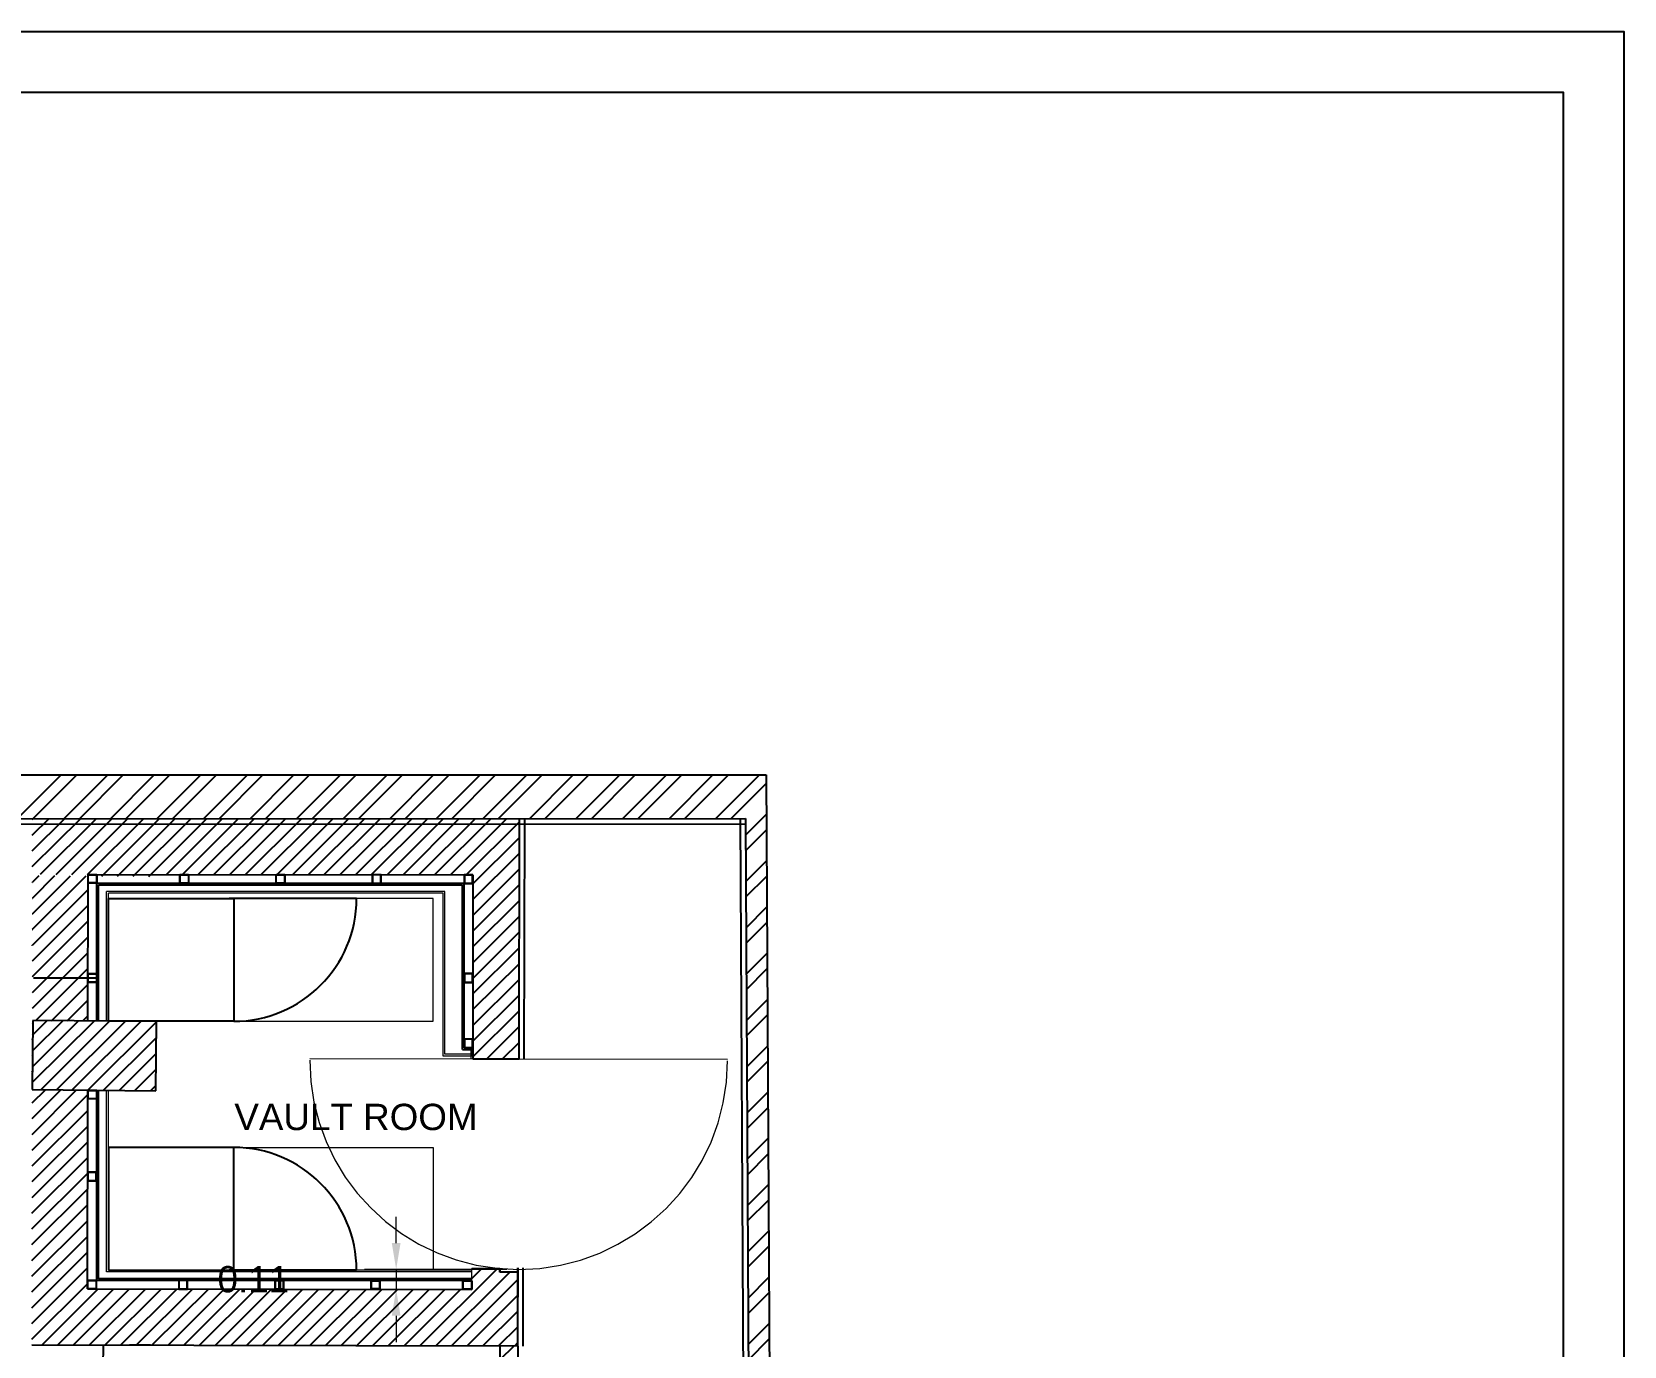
# Model space of a CAD drawing. Header units: inches. Extents: x 54 to 199, y 70 to 109.
# Drawn here: x 143.8 to 152.87, y 84.8 to 92.29 of the extents above; entities that cross this region are included whole.
import ezdxf
from ezdxf.enums import TextEntityAlignment as Align

# ---------------------------------------------------------------- set-up
doc = ezdxf.new("R2010")
doc.units = ezdxf.units.IN
doc.header["$MEASUREMENT"] = 0
doc.linetypes.add('21212-FC-A-XREF-GROUND FLOOR PLAN-REV-31-10-12$0$HIDDEN', pattern=[0.375, 0.25, -0.125])
doc.linetypes.add('XR-FR.FLOOR$0$HIDDENX2', pattern=[19.05, 12.7, -6.35])
for name, color, linetype, lineweight in [('21212-FC-A-XREF-FIRST FLOOR PLAN-REV-31-10-12$0$GB-Wall-Cladding-EEE', 1, 'Continuous', 15), ('21212-FC-A-XREF-GROUND FLOOR PLAN-REV-31-10-12$0$HIDDEN-EEE', 6, '21212-FC-A-XREF-GROUND FLOOR PLAN-REV-31-10-12$0$HIDDEN', 9), ('DIM-IN-AR', 251, 'Continuous', 5), ('XR-FR.FLOOR$0$S_BEAM', 8, 'XR-FR.FLOOR$0$HIDDENX2', 5)]:
    doc.layers.add(name, color=color, linetype=linetype, lineweight=lineweight)
for name, color, linetype in [('col-hat', 2, 'Continuous'), ('COLS-AR', 4, 'Continuous'), ('columns', 6, 'Continuous'), ('F-DIM', 1, 'Continuous'), ('FINISH-AR', 252, 'Continuous'), ('HATCH-AR', 251, 'Continuous'), ('text', 2, 'Continuous'), ('WALL-AR', 7, 'Continuous')]:
    doc.layers.add(name, color=color, linetype=linetype)
doc.layers.add('GOLDCLADDING', color=7, linetype='Continuous', true_color=0xffc20a)
doc.styles.add('ROMANS', font='romans.shx')
doc.styles.get("Standard").update_dxf_attribs({"font": 'arial.ttf'})

# ---------------------------------------------------------------- blocks, each defined once
blk = doc.blocks.new('GRWRFHRH')
at = {"color": 252, "linetype": 'Continuous'}
for p, q in [((3.8266, 15.0439), (3.9225, 15.1394)), ((3.8266, 14.9542), (4.0123, 15.1393)), ((3.8266, 14.8645), (4.1021, 15.1392)), ((3.8267, 15.1336), (3.8327, 15.1396)), ((3.8732, 14.8214), (4.1919, 15.139)), ((3.9623, 14.8205), (4.2817, 15.1389)), ((4.0514, 14.8197), (4.3715, 15.1388)), ((4.1405, 14.8189), (4.4613, 15.1386)), ((4.2225, 14.8109), (4.5511, 15.1385)), ((4.3116, 14.8101), (4.6409, 15.1384)), ((4.4007, 14.8093), (4.7307, 15.1382)), ((4.4898, 14.8084), (4.8205, 15.1381)), ((4.592, 14.8207), (4.9103, 15.138)), ((4.6818, 14.8205), (5.0001, 15.1378)), ((4.7716, 14.8204), (5.0899, 15.1377)), ((4.8614, 14.8203), (5.1797, 15.1376)), ((4.9512, 14.8201), (5.2695, 15.1374)), ((5.041, 14.82), (5.3593, 15.1373)), ((5.1309, 14.8199), (5.4491, 15.1372)), ((5.2207, 14.8197), (5.5389, 15.137)), ((5.3105, 14.8196), (5.6287, 15.1369)), ((5.4003, 14.8195), (5.7185, 15.1368)), ((5.4901, 14.8193), (5.8083, 15.1366)), ((5.5799, 14.8192), (5.8981, 15.1365)), ((5.6697, 14.8191), (5.9879, 15.1364)), ((5.7595, 14.8189), (6.0777, 15.1363)), ((5.8493, 14.8188), (6.1675, 15.1361)), ((5.9391, 14.8187), (6.2573, 15.136)), ((6.0289, 14.8185), (6.3471, 15.1359)), ((6.1187, 14.8184), (6.4369, 15.1357)), ((6.2085, 14.8183), (6.5267, 15.1356)), ((6.2983, 14.8181), (6.5998, 15.1188)), ((6.338, 14.7681), (6.5998, 15.0291)), ((6.3378, 14.6783), (6.5997, 14.9394)), ((3.8285, 14.5078), (4.1334, 14.8117)), ((3.8288, 14.5977), (4.0443, 14.8126)), ((3.829, 14.6876), (3.9552, 14.8134)), ((3.8293, 14.7776), (3.866, 14.8142)), ((6.3377, 14.5884), (6.5997, 14.8497)), ((3.8265, 14.7748), (3.8271, 14.7754)), ((3.8283, 14.4179), (4.1438, 14.7324)), ((6.3376, 14.4986), (6.5997, 14.76)), ((3.8265, 14.6851), (3.827, 14.6856)), ((3.828, 14.328), (4.1437, 14.6427)), ((6.3374, 14.4088), (6.5996, 14.6703)), ((3.8265, 14.5954), (3.8269, 14.5959)), ((3.8278, 14.238), (4.1436, 14.5529)), ((6.3373, 14.319), (6.5996, 14.5806)), ((3.8264, 14.5057), (3.8268, 14.5061)), ((3.8275, 14.1481), (4.1435, 14.4631)), ((6.3371, 14.2292), (6.5996, 14.4909)), ((3.8264, 14.416), (3.8267, 14.4163)), ((3.8273, 14.0582), (4.1434, 14.3733)), ((6.337, 14.1394), (6.5996, 14.4012)), ((3.8264, 14.3263), (3.8266, 14.3265)), ((3.8464, 13.9875), (4.1433, 14.2836)), ((6.3368, 14.0496), (6.5995, 14.3115)), ((3.8263, 14.2366), (3.8265, 14.2367)), ((3.9355, 13.9867), (4.1431, 14.1938)), ((6.3367, 13.9598), (6.5995, 14.2218)), ((3.8263, 14.1469), (3.8264, 14.147)), ((4.0246, 13.9859), (4.143, 14.104)), ((6.3366, 13.8699), (6.5995, 14.1321)), ((3.8263, 14.0572), (3.8263, 14.0572)), ((3.827, 13.9683), (3.8292, 13.9705)), ((4.1137, 13.9851), (4.1429, 14.0142)), ((6.3364, 13.7801), (6.5994, 14.0424)), ((3.8261, 13.9674), (3.8262, 13.9675)), ((3.8268, 13.8784), (3.8284, 13.88)), ((6.4157, 13.7695), (6.5994, 13.9527)), ((3.8259, 13.7878), (3.8262, 13.7881)), ((3.826, 13.8776), (3.8262, 13.8778)), ((3.8265, 13.7884), (3.8276, 13.7895)), ((6.5055, 13.7694), (6.5994, 13.863)), ((3.8258, 13.6981), (3.8261, 13.6984)), ((3.8263, 13.6985), (3.8267, 13.699)), ((6.5953, 13.7693), (6.5993, 13.7733)), ((3.8257, 13.6083), (3.8259, 13.6085)), ((3.8253, 13.2491), (4.1424, 13.5653)), ((3.8254, 13.3389), (4.079, 13.5918)), ((3.8255, 13.4287), (3.9899, 13.5927)), ((3.8256, 13.5185), (3.9008, 13.5935)), ((3.8251, 13.1594), (4.1423, 13.4756)), ((3.825, 13.0696), (4.1422, 13.3858)), ((3.8249, 12.9798), (4.1421, 13.296)), ((3.8248, 12.89), (4.142, 13.2062)), ((3.8247, 12.8002), (4.1418, 13.1165)), ((3.8246, 12.7105), (4.1417, 13.0267)), ((3.8245, 12.6207), (4.1416, 12.9369)), ((3.8244, 12.5309), (4.1415, 12.8471)), ((3.8243, 12.4411), (4.1414, 12.7573)), ((3.8241, 12.3513), (4.1413, 12.6676)), ((3.824, 12.2616), (4.1412, 12.5778)), ((6.0369, 12.1365), (6.4763, 12.5745)), ((6.1266, 12.1362), (6.546, 12.5544)), ((6.3299, 12.5183), (6.3865, 12.5747)), ((3.8239, 12.1718), (4.1411, 12.488)), ((3.8806, 12.1386), (4.2011, 12.4582)), ((3.9704, 12.1385), (4.2909, 12.458)), ((4.0602, 12.1384), (4.3807, 12.4579)), ((4.15, 12.1382), (4.4705, 12.4578)), ((4.2398, 12.1381), (4.5603, 12.4576)), ((4.3311, 12.1395), (4.6501, 12.4575)), ((4.4204, 12.1389), (4.7399, 12.4574)), ((4.5103, 12.1388), (4.8297, 12.4572)), ((4.6001, 12.1386), (4.9195, 12.4571)), ((4.6899, 12.1385), (5.0093, 12.457)), ((4.7798, 12.1384), (5.0991, 12.4568)), ((4.8696, 12.1383), (5.1889, 12.4567)), ((4.9594, 12.1382), (5.2787, 12.4566)), ((5.0493, 12.1381), (5.3685, 12.4564)), ((5.1391, 12.138), (5.4583, 12.4563)), ((5.2289, 12.1379), (5.5481, 12.4562)), ((5.3188, 12.1378), (5.6379, 12.456)), ((5.4086, 12.1377), (5.7277, 12.4559)), ((5.4984, 12.1376), (5.8175, 12.4558)), ((5.5883, 12.1375), (5.9073, 12.4556)), ((5.6781, 12.1374), (5.9971, 12.4555)), ((5.7679, 12.1373), (6.0869, 12.4554)), ((5.8577, 12.1371), (6.1767, 12.4552)), ((5.9473, 12.1368), (6.2665, 12.4551)), ((6.2162, 12.1359), (6.5931, 12.5117)), ((6.3058, 12.1356), (6.593, 12.422)), ((6.3955, 12.1353), (6.5929, 12.3322)), ((6.4851, 12.135), (6.5928, 12.2424)), ((6.5747, 12.1347), (6.5927, 12.1526))]:
    blk.add_line(p, q, dxfattribs=at)
at = {"color": 252}
for p, q in [((4.1439, 14.8202), (6.3364, 14.8181)), ((6.3364, 14.8181), (6.3364, 13.7697)), ((4.2311, 12.0171), (4.2313, 12.1381))]:
    blk.add_line(p, q, dxfattribs=at)
at = {"layer": '21212-FC-A-XREF-FIRST FLOOR PLAN-REV-31-10-12$0$GB-Wall-Cladding-EEE', "color": 252, "ltscale": 3}
for p, q in [((6.1764, 14.7236), (4.2497, 14.7236)), ((4.2497, 13.9838), (4.2497, 14.7236)), ((6.1664, 14.7136), (4.2597, 14.7136)), ((4.2597, 13.9837), (4.2597, 14.7136)), ((6.1664, 13.785), (6.1664, 14.7136)), ((6.1764, 13.795), (6.1764, 14.7236)), ((6.3364, 13.795), (6.1764, 13.795)), ((6.3264, 13.7697), (6.3265, 13.815)), ((6.3264, 13.815), (6.3264, 13.785)), ((6.3364, 13.815), (6.3264, 13.815)), ((6.3364, 13.7697), (6.3365, 13.8607)), ((6.3364, 13.785), (6.1664, 13.785)), ((4.2497, 12.5548), (4.2497, 13.5903)), ((4.2597, 12.5648), (4.2597, 13.5902)), ((6.3299, 12.5548), (4.2497, 12.5548)), ((6.3299, 12.5648), (4.3139, 12.5648)), ((6.3299, 12.455), (6.3299, 12.5747)), ((6.4899, 12.5745), (6.3299, 12.5747))]:
    blk.add_line(p, q, dxfattribs=at)
at = {"layer": '21212-FC-A-XREF-GROUND FLOOR PLAN-REV-31-10-12$0$HIDDEN-EEE', "color": 252, "linetype": '21212-FC-A-XREF-GROUND FLOOR PLAN-REV-31-10-12$0$HIDDEN', "ltscale": 150}
blk.add_line((5.4074, 13.771), (7.7874, 13.7675), dxfattribs=at)
blk.add_arc((6.5974, 13.7596), 1.19, 179.91499, 359.91499, dxfattribs=at)
at = {"layer": 'col-hat', "color": 252, "linetype": 'Continuous'}
for p, q in [((3.8261, 13.6336), (4.1781, 13.9845)), ((3.827, 13.7241), (4.089, 13.9853)), ((3.8278, 13.8146), (3.9999, 13.9861)), ((3.8286, 13.9051), (3.9108, 13.987)), ((3.8761, 13.5937), (4.2672, 13.9837)), ((3.9652, 13.5929), (4.3563, 13.9828)), ((4.0543, 13.5921), (4.4454, 13.982)), ((4.1434, 13.5912), (4.5333, 13.98)), ((4.2325, 13.5904), (4.5325, 13.8895)), ((4.3216, 13.5896), (4.5316, 13.799)), ((4.4107, 13.5888), (4.5308, 13.7085)), ((4.4999, 13.5879), (4.53, 13.618))]:
    blk.add_line(p, q, dxfattribs=at)
at = {"layer": 'col-hat', "color": 252}
for p, q in [((6.3364, 13.7697), (6.5993, 13.7693)), ((6.4899, 12.5545), (6.4899, 12.5745)), ((6.5931, 12.5544), (6.4899, 12.5545))]:
    blk.add_line(p, q, dxfattribs=at)
at = {"layer": 'COLS-AR', "color": 252}
for p, q in [((4.1439, 14.8202), (4.1939, 14.8202)), ((4.1439, 14.7702), (4.1439, 14.8202)), ((4.1454, 14.8187), (4.1924, 14.8187)), ((4.1454, 14.7717), (4.1454, 14.8187)), ((4.1924, 14.8187), (4.1924, 14.7717)), ((4.1939, 14.8202), (4.1939, 14.7702)), ((4.667, 14.8197), (4.717, 14.8197)), ((4.667, 14.7697), (4.667, 14.8197)), ((4.6685, 14.8182), (4.7155, 14.8182)), ((4.6685, 14.7712), (4.6685, 14.8182)), ((4.7155, 14.8182), (4.7155, 14.7712)), ((4.717, 14.8197), (4.717, 14.7697)), ((5.2152, 14.8192), (5.2652, 14.8192)), ((5.2152, 14.7692), (5.2152, 14.8192)), ((5.2167, 14.8177), (5.2637, 14.8177)), ((5.2167, 14.7707), (5.2167, 14.8177)), ((5.2637, 14.8177), (5.2637, 14.7707)), ((5.2652, 14.8192), (5.2652, 14.7692)), ((5.8133, 14.8186), (5.7633, 14.8186)), ((5.7633, 14.8186), (5.7633, 14.7686)), ((5.8118, 14.8171), (5.7648, 14.8171)), ((5.7648, 14.8171), (5.7648, 14.7701)), ((5.8118, 14.7701), (5.8118, 14.8171)), ((5.8133, 14.7686), (5.8133, 14.8186)), ((6.3364, 14.8181), (6.2864, 14.8181)), ((6.2864, 14.8181), (6.2864, 14.7681)), ((6.3349, 14.8166), (6.2879, 14.8166)), ((6.2879, 14.8166), (6.2879, 14.7696)), ((6.3349, 14.7696), (6.3349, 14.8166)), ((6.3364, 14.7681), (6.3364, 14.8181)), ((4.1939, 14.7702), (4.1439, 14.7702)), ((4.1924, 14.7717), (4.1454, 14.7717)), ((6.2864, 14.7686), (4.1932, 14.7686)), ((4.1932, 13.9843), (4.1932, 14.7686)), ((6.2764, 14.7586), (4.2032, 14.7586)), ((4.2032, 13.9843), (4.2032, 14.7586)), ((4.717, 14.7697), (4.667, 14.7697)), ((4.7155, 14.7712), (4.6685, 14.7712)), ((5.2652, 14.7692), (5.2152, 14.7692)), ((5.2637, 14.7707), (5.2167, 14.7707)), ((5.7633, 14.7686), (5.8133, 14.7686)), ((5.7648, 14.7701), (5.8118, 14.7701)), ((6.2764, 13.8223), (6.2764, 14.7586)), ((6.2864, 13.8323), (6.2864, 14.7686)), ((6.2864, 14.7681), (6.3364, 14.7681)), ((6.2879, 14.7696), (6.3349, 14.7696)), ((4.1432, 14.2547), (4.1932, 14.2547)), ((4.1432, 14.2047), (4.1432, 14.2547)), ((4.1447, 14.2532), (4.1917, 14.2532)), ((4.1447, 14.2062), (4.1447, 14.2532)), ((4.1917, 14.2532), (4.1917, 14.2062)), ((4.1932, 14.2547), (4.1932, 14.2047)), ((6.3364, 14.2547), (6.2864, 14.2547)), ((6.2864, 14.2547), (6.2864, 14.2047)), ((6.3349, 14.2532), (6.2879, 14.2532)), ((6.2879, 14.2532), (6.2879, 14.2062)), ((6.3349, 14.2062), (6.3349, 14.2532)), ((6.3364, 14.2047), (6.3364, 14.2547)), ((4.1932, 14.2047), (4.1432, 14.2047)), ((4.1917, 14.2062), (4.1447, 14.2062)), ((6.2864, 14.2047), (6.3364, 14.2047)), ((6.2879, 14.2062), (6.3349, 14.2062)), ((6.3364, 13.8823), (6.2864, 13.8823)), ((6.2864, 13.8823), (6.2864, 13.8323)), ((6.3349, 13.8808), (6.2879, 13.8808)), ((6.2879, 13.8808), (6.2879, 13.8338)), ((6.3349, 13.8338), (6.3349, 13.8808)), ((6.3364, 13.8323), (6.3364, 13.8823)), ((6.2764, 13.8223), (6.3364, 13.8223)), ((6.2864, 13.8323), (6.3364, 13.8323)), ((6.2864, 13.8323), (6.3364, 13.8323)), ((6.2879, 13.8338), (6.3349, 13.8338)), ((4.1432, 13.5908), (4.1932, 13.5908)), ((4.1432, 13.5408), (4.1432, 13.5908)), ((4.1932, 13.5408), (4.1432, 13.5408)), ((4.1447, 13.5893), (4.1917, 13.5893)), ((4.1447, 13.5423), (4.1447, 13.5893)), ((4.1917, 13.5423), (4.1447, 13.5423)), ((4.1917, 13.5893), (4.1917, 13.5423)), ((4.1932, 12.5066), (4.1932, 13.5908)), ((4.1932, 13.5908), (4.1932, 13.5408)), ((4.2032, 12.5166), (4.2032, 13.5907)), ((4.1918, 13.1237), (4.1418, 13.1237)), ((4.1418, 13.1237), (4.1418, 13.0737)), ((4.1418, 13.0737), (4.1918, 13.0737)), ((4.1903, 13.1222), (4.1433, 13.1222)), ((4.1433, 13.1222), (4.1433, 13.0752)), ((4.1433, 13.0752), (4.1903, 13.0752)), ((4.1903, 13.0752), (4.1903, 13.1222)), ((4.1918, 13.0737), (4.1918, 13.1237)), ((4.1411, 12.5082), (4.1911, 12.5082)), ((4.1411, 12.4582), (4.1411, 12.5082)), ((4.1911, 12.4582), (4.1411, 12.4582)), ((4.1426, 12.5067), (4.1896, 12.5067)), ((4.1426, 12.4597), (4.1426, 12.5067)), ((4.1896, 12.4597), (4.1426, 12.4597)), ((4.1896, 12.5067), (4.1896, 12.4597)), ((4.1911, 12.5082), (4.1911, 12.4582)), ((6.3299, 12.5066), (4.1932, 12.5066)), ((6.3299, 12.5166), (4.2032, 12.5166)), ((4.7105, 12.5075), (4.6605, 12.5075)), ((4.6605, 12.5075), (4.6605, 12.4575)), ((4.6605, 12.4575), (4.7105, 12.4575)), ((4.709, 12.506), (4.662, 12.506)), ((4.662, 12.506), (4.662, 12.459)), ((4.662, 12.459), (4.709, 12.459)), ((4.709, 12.459), (4.709, 12.506)), ((4.7105, 12.4575), (4.7105, 12.5075)), ((5.2586, 12.5066), (5.2086, 12.5066)), ((5.2086, 12.5066), (5.2086, 12.4566)), ((5.2086, 12.4566), (5.2586, 12.4566)), ((5.2571, 12.5051), (5.2101, 12.5051)), ((5.2101, 12.5051), (5.2101, 12.4581)), ((5.2101, 12.4581), (5.2571, 12.4581)), ((5.2571, 12.4581), (5.2571, 12.5051)), ((5.2586, 12.4566), (5.2586, 12.5066)), ((5.7567, 12.4566), (5.7567, 12.5066)), ((5.7567, 12.5066), (5.8067, 12.5066)), ((5.8067, 12.4566), (5.7567, 12.4566)), ((5.7582, 12.4581), (5.7582, 12.5051)), ((5.7582, 12.5051), (5.8052, 12.5051)), ((5.8052, 12.4581), (5.7582, 12.4581)), ((5.8052, 12.5051), (5.8052, 12.4581)), ((5.8067, 12.5066), (5.8067, 12.4566)), ((6.2798, 12.455), (6.2798, 12.505)), ((6.2798, 12.505), (6.3298, 12.505)), ((6.3298, 12.455), (6.2798, 12.455)), ((6.2813, 12.4565), (6.2813, 12.5035)), ((6.2813, 12.5035), (6.3283, 12.5035)), ((6.3283, 12.4565), (6.2813, 12.4565)), ((6.3283, 12.5035), (6.3283, 12.4565)), ((6.3298, 12.505), (6.3298, 12.455))]:
    blk.add_line(p, q, dxfattribs=at)
at = {"layer": 'columns', "color": 252}
for p, q in [((3.8294, 13.9877), (3.8258, 13.5942)), ((4.5333, 13.9812), (3.8294, 13.9877)), ((4.5297, 13.5877), (4.5333, 13.9812)), ((3.8258, 13.5942), (4.5297, 13.5877)), ((6.5929, 12.5793), (6.593, 12.4109))]:
    blk.add_line(p, q, dxfattribs=at)
at = {"layer": 'DIM-IN-AR', "color": 252}
for p, q in [((5.8993, 12.7196, 0), (5.8993, 12.8696, 0)), ((6.5304, 12.5696, 0), (5.7193, 12.5696, 0)), ((5.8993, 12.5696, 0), (5.8993, 12.455, 0)), ((5.5211, 12.5123, 0), (5.3411, 12.5123, 0)), ((5.8993, 12.5123, 0), (5.5211, 12.5123, 0)), ((6.2673, 12.455, 0), (5.7193, 12.455, 0)), ((5.8993, 12.305, 0), (5.8993, 12.155, 0))]:
    blk.add_line(p, q, dxfattribs=at)
for points in [[(5.8743, 12.7196, 0), (5.9243, 12.7196, 0), (5.8993, 12.5696, 0)], [(5.8743, 12.305, 0), (5.9243, 12.305, 0), (5.8993, 12.455, 0)]]:
    blk.add_solid(points, dxfattribs=at)
at = {"layer": 'F-DIM', "color": 252}
for p, q in [((4.2597, 13.9832), (4.2597, 14.6832)), ((4.2597, 14.6832), (4.9737, 14.6832)), ((5.6737, 14.6832), (4.9485, 14.6832)), ((4.9737, 14.6832), (4.9737, 13.9832)), ((4.9737, 13.9832), (4.2597, 13.9832)), ((4.2597, 13.2648), (4.2597, 12.5648)), ((4.9737, 13.2648), (4.2597, 13.2648)), ((4.9737, 12.5648), (4.9737, 13.2648)), ((4.2597, 12.5648), (4.9737, 12.5648)), ((5.6737, 12.5648), (4.9485, 12.5648))]:
    blk.add_line(p, q, dxfattribs=at)
for centre, start, end in [((4.9737, 14.6832), 270, 0), ((4.9737, 12.5648), 360, 90)]:
    blk.add_arc(centre, 0.7, start, end, dxfattribs=at)
at = {"layer": 'FINISH-AR', "color": 252}
for p, q in [((1.164, 15.107), (7.8891, 15.1079)), ((6.6293, 13.7692), (6.6315, 15.1377)), ((7.8591, 15.1377), (7.8848, 10.3851)), ((6.4899, 12.5745), (6.4899, 12.5545)), ((6.6226, 12.1321), (6.6232, 12.5792))]:
    blk.add_line(p, q, dxfattribs=at)
at = {"layer": 'HATCH-AR', "color": 252, "linetype": 'Continuous'}
for p, q in [((3.741, 15.1374, 0), (3.991, 15.3874, 0)), ((3.8294, 15.1374, 0), (4.0794, 15.3874, 0)), ((4.0062, 15.1374, 0), (4.2562, 15.3874, 0)), ((4.0946, 15.1374, 0), (4.3446, 15.3874, 0)), ((4.2714, 15.1374, 0), (4.5214, 15.3874, 0)), ((4.3598, 15.1375, 0), (4.6098, 15.3875, 0)), ((4.5366, 15.1375, 0), (4.7866, 15.3875, 0)), ((4.625, 15.1375, 0), (4.875, 15.3875, 0)), ((4.8018, 15.1375, 0), (5.0518, 15.3875, 0)), ((4.8902, 15.1375, 0), (5.1402, 15.3875, 0)), ((5.067, 15.1375, 0), (5.317, 15.3875, 0)), ((5.1554, 15.1375, 0), (5.4054, 15.3876, 0)), ((5.3322, 15.1376, 0), (5.5822, 15.3876, 0)), ((5.4206, 15.1376, 0), (5.6706, 15.3876, 0)), ((5.5973, 15.1376, 0), (5.8474, 15.3876, 0)), ((5.6857, 15.1376, 0), (5.9358, 15.3876, 0)), ((5.8625, 15.1376, 0), (6.1126, 15.3876, 0)), ((5.9509, 15.1376, 0), (6.201, 15.3877, 0)), ((6.1277, 15.1377, 0), (6.3778, 15.3877, 0)), ((6.2161, 15.1377, 0), (6.4662, 15.3877, 0)), ((6.3929, 15.1377, 0), (6.643, 15.3877, 0)), ((6.4813, 15.1377, 0), (6.7314, 15.3877, 0)), ((6.6581, 15.1377, 0), (6.9081, 15.3877, 0)), ((6.7465, 15.1377, 0), (6.9965, 15.3878, 0)), ((6.9233, 15.1378, 0), (7.1733, 15.3878, 0)), ((7.0117, 15.1378, 0), (7.2617, 15.3878, 0)), ((7.1885, 15.1378, 0), (7.4385, 15.3878, 0)), ((7.2769, 15.1378, 0), (7.5269, 15.3878, 0)), ((7.4537, 15.1378, 0), (7.7037, 15.3878, 0)), ((7.5421, 15.1378, 0), (7.7921, 15.3878, 0)), ((7.7189, 15.1378, 0), (7.9689, 15.3879, 0)), ((7.8073, 15.1379, 0), (8.008, 15.3385, 0)), ((7.8896, 15.0433, 0), (8.0089, 15.1627, 0)), ((7.89, 14.9554, 0), (8.0094, 15.0748, 0)), ((7.891, 14.7796, 0), (8.0104, 14.899, 0)), ((7.8915, 14.6917, 0), (8.0108, 14.811, 0)), ((7.8924, 14.5159, 0), (8.0118, 14.6352, 0)), ((7.8929, 14.4279, 0), (8.0123, 14.5473, 0)), ((7.8938, 14.2521, 0), (8.0132, 14.3715, 0)), ((7.8943, 14.1642, 0), (8.0137, 14.2836, 0)), ((7.8953, 13.9884, 0), (8.0146, 14.1077, 0)), ((7.8957, 13.9005, 0), (8.0151, 14.0198, 0)), ((7.8967, 13.7246, 0), (8.0161, 13.844, 0)), ((7.8972, 13.6367, 0), (8.0165, 13.7561, 0)), ((7.8981, 13.4609, 0), (8.0175, 13.5803, 0)), ((7.8986, 13.373, 0), (8.018, 13.4923, 0)), ((7.8996, 13.1972, 0), (8.0189, 13.3165, 0)), ((7.9, 13.1092, 0), (8.0194, 13.2286, 0)), ((7.901, 12.9334, 0), (8.0203, 13.0528, 0)), ((7.9015, 12.8455, 0), (8.0208, 12.9649, 0)), ((7.9024, 12.6697, 0), (8.0218, 12.789, 0)), ((7.9029, 12.5818, 0), (8.0222, 12.7011, 0)), ((7.9038, 12.4059, 0), (8.0232, 12.5253, 0)), ((7.9043, 12.318, 0), (8.0237, 12.4374, 0)), ((7.9053, 12.1422, 0), (8.0246, 12.2616, 0)), ((7.9057, 12.0543, 0), (8.0251, 12.1737, 0)), ((6.4925, 12.0553, 0), (6.5719, 12.1346, 0))]:
    blk.add_line(p, q, dxfattribs=at)
at = {"layer": 'HATCH-AR', "color": 252}
for p, q in [((4.1932, 14.2297), (3.8335, 14.2297)), ((4.1911, 12.5082), (4.5507, 12.5082))]:
    blk.add_line(p, q, dxfattribs=at)
at = {"layer": 'WALL-AR', "color": 252}
for p, q in [((1.164, 15.387), (8.0077, 15.3879)), ((8.0077, 15.3879), (8.0643, 4.9268)), ((1.164, 15.137), (7.8891, 15.1379)), ((6.5993, 13.7693), (6.6015, 15.1377)), ((7.8891, 15.1379), (7.9149, 10.3549)), ((4.1429, 13.9848), (4.1439, 14.8202)), ((4.1411, 12.4582), (4.1424, 13.5912)), ((6.5926, 12.1321), (6.5932, 12.5793)), ((4.1411, 12.4582), (6.3298, 12.455)), ((3.8231, 12.1395), (6.5926, 12.1346)), ((4.5006, 12.1377), (4.3806, 12.1379)), ((6.4917, 11.5323), (6.4926, 12.1348)), ((6.5926, 12.1321), (6.5917, 11.5321))]:
    blk.add_line(p, q, dxfattribs=at)
at = {"layer": 'XR-FR.FLOOR$0$S_BEAM', "color": 252, "ltscale": 10}
for p, q in [((4.9737, 14.6832), (4.9737, 13.9832)), ((6.1109, 14.6832), (4.9737, 14.6832)), ((6.1109, 13.9832), (6.1109, 14.6832)), ((4.9737, 13.9832), (6.1109, 13.9832)), ((4.9737, 12.5648), (4.9737, 13.2648)), ((4.9737, 13.2648), (6.1109, 13.2648)), ((6.1109, 13.2648), (6.1109, 12.5648)), ((6.1109, 12.5648), (4.9737, 12.5648))]:
    blk.add_line(p, q, dxfattribs=at)
at = {"color": 252, "style": 'ROMANS'}
for p in [(-5.1176, 7.4592, 0), (3.1653, 4.7064, 0), (-5.1176, 4.6287, 0)]:
    blk.add_attdef('ELEV', text='', height=0.1035, dxfattribs=at).set_placement(p, align=Align.BOTTOM_LEFT)
for p in [(-5.1176, 7.3903, 0), (3.1653, 4.6376, 0), (-5.1176, 4.5599, 0)]:
    blk.add_attdef('LEVEL', text='', height=0.1035, dxfattribs=at).set_placement(p, align=Align.TOP_LEFT)
at = {"layer": 'DIM-IN-AR', "color": 252}
blk.add_text('0.11', height=0.15, dxfattribs=at).set_placement((4.8818, 12.4386, 0))
at = {"layer": 'text', "color": 252}
blk.add_text('VAULT ROOM', height=0.15, dxfattribs=at).set_placement((4.9777, 13.3633))

msp = doc.modelspace()

# ---------------------------------------------------------------- linework, layer by layer
for points in [[(121.7339, 70.2707), (152.873, 70.2707), (152.873, 92.2906), (121.7339, 92.2906)], [(122.0791, 70.6159), (152.5279, 70.6159), (152.5279, 91.9454), (122.0791, 91.9454)]]:
    msp.add_lwpolyline(points, close=True)

# ---------------------------------------------------------------- block references
at = {"layer": 'GOLDCLADDING'}
msp.add_blockref('GRWRFHRH', (139.9781, 72.6693, 0), dxfattribs=at)

doc.saveas('drawing.dxf')
